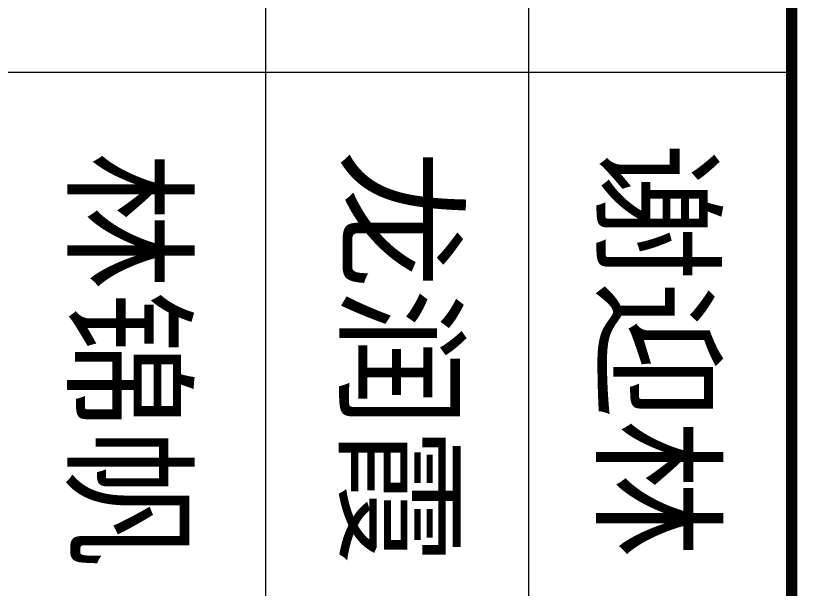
# Model space of a CAD drawing. Header units: millimetres. Extents: x 53009415 to 54059915, y 20499171 to 20796171.
# Drawn here: x 53693119 to 53705003, y 20516331 to 20525035 of the extents above; entities that cross this region are included whole.
import ezdxf

# ---------------------------------------------------------------- set-up
doc = ezdxf.new("R2010")
doc.units = ezdxf.units.MM
doc.header["$LTSCALE"] = 1000
doc.layers.add('PUB_TITLE', color=7, linetype='Continuous', lineweight=20)
doc.styles.add('宋体', font='')
doc.styles.get('宋体').set_extended_font_data('宋体')

# ---------------------------------------------------------------- blocks, each defined once
blk = doc.blocks.new('2015AACI_TQ_A2')
at = {"layer": 'PUB_TITLE'}
for p, q in [((-4000, 12000), (-4000, 6400)), ((-6000, 11200), (0, 11200)), ((-6000, 10400), (0, 10400))]:
    blk.add_line(p, q, dxfattribs=at)
at = {"layer": 'PUB_TITLE', "const_width": 35}
blk.add_lwpolyline([(-6000, 12000), (0, 12000)], dxfattribs=at)

msp = doc.modelspace()

# ---------------------------------------------------------------- block references
at = {"layer": 'PUB_TITLE', "xscale": 5, "yscale": 5, "zscale": 5, "rotation": 270}
msp.add_blockref('2015AACI_TQ_A2', (53644915.383, 20504170.783), dxfattribs=at)

# ---------------------------------------------------------------- texts
at = {"layer": 'PUB_TITLE', "style": '宋体'}
for s, p in [('龙润霞', (53698197.606, 20522996.164)), ('谢迎林', (53702104.323, 20523109.427, -5102780)), ('林锦帆', (53694067.584, 20522965.115, -5102780))]:
    msp.add_text(s, height=1544.5718, rotation=270, dxfattribs=at).set_placement(p)

doc.saveas('drawing.dxf')
